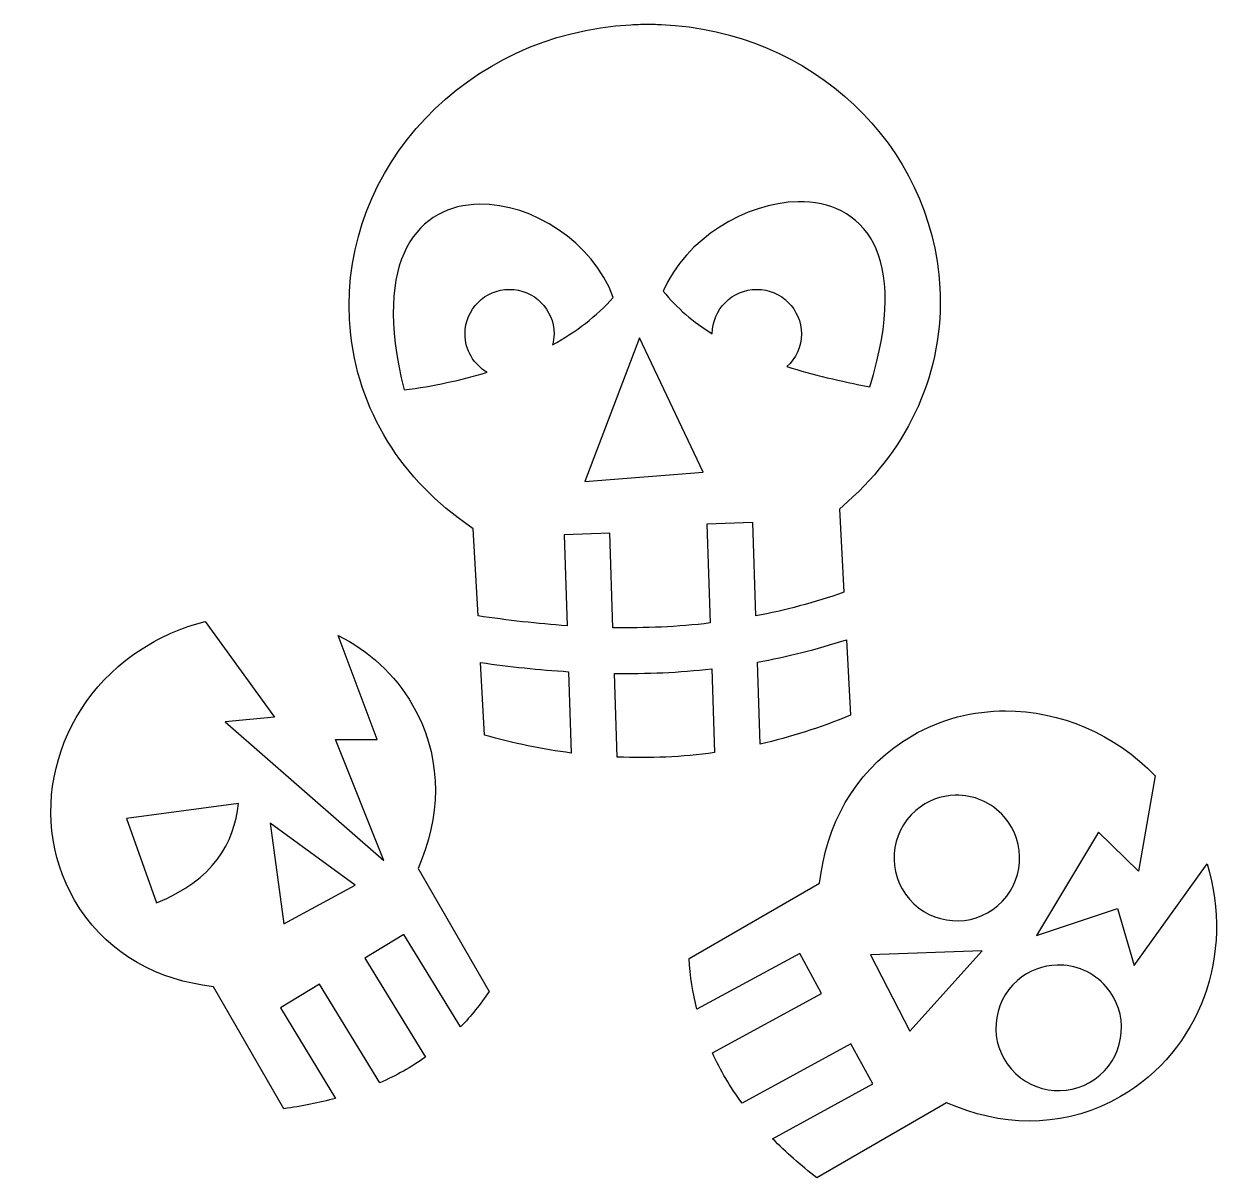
# Model space of a CAD drawing. Header units: centimetres. Extents: x -10.4 to 10.4, y -9.9 to 9.9.
import ezdxf

# ---------------------------------------------------------------- set-up
doc = ezdxf.new("R2010")
doc.units = ezdxf.units.CM
doc.header["$MEASUREMENT"] = 0
doc.layers.add('Layer 1', color=7, linetype='Continuous')

msp = doc.modelspace()

# ---------------------------------------------------------------- linework, layer by layer
at = {"layer": 'Layer 1'}
for points, knots in [([(0.29821, 9.92917), (0.21075, 9.92866), (0.12279, 9.92605), (0.03424, 9.92124), (0.03424, 9.92124), (0.03424, 9.92124), (0.03411, 9.92124), (0.03411, 9.92124), (0.03411, 9.92124), (-2.7973, 9.76817), (-4.95014, 7.46761), (-4.80804, 4.84379), (-4.80804, 4.84379), (-4.72961, 3.39659), (-3.97733, 2.17245), (-2.83099, 1.35072), (-2.83099, 1.35072), (-2.83099, 1.35072), (-2.67737, 1.24066), (-2.67737, 1.24066), (-2.67737, 1.24066), (-2.67737, 1.24066), (-2.59624, -0.2566), (-2.59624, -0.2566), (-2.59624, -0.2566), (-2.08529, -0.33145), (-1.57468, -0.39141), (-1.06259, -0.42654), (-1.06259, -0.42654), (-1.06259, -0.42654), (-1.11446, 1.13899), (-1.11446, 1.13899), (-1.11446, 1.13899), (-1.11446, 1.13899), (-0.32685, 1.16501), (-0.32685, 1.16501), (-0.32685, 1.16501), (-0.32685, 1.16501), (-0.273, -0.46057), (-0.273, -0.46057), (-0.273, -0.46057), (0.28151, -0.46964), (0.83889, -0.44581), (1.40149, -0.37893), (1.40149, -0.37893), (1.40149, -0.37893), (1.34498, 1.32398), (1.34498, 1.32398), (1.34498, 1.32398), (1.34498, 1.32398), (2.13268, 1.35012), (2.13268, 1.35012), (2.13268, 1.35012), (2.13268, 1.35012), (2.18594, -0.25741), (2.18594, -0.25741), (2.18594, -0.25741), (2.68631, -0.16135), (3.19165, -0.02802), (3.7034, 0.14951), (3.7034, 0.14951), (3.7034, 0.14951), (3.62581, 1.58103), (3.62581, 1.58103), (3.62581, 1.58103), (3.62581, 1.58103), (3.76674, 1.70711), (3.76674, 1.70711), (3.76674, 1.70711), (4.81757, 2.64737), (5.43322, 3.94555), (5.35479, 5.39301), (5.35479, 5.39301), (5.22137, 7.85604), (3.15038, 9.81516), (0.55903, 9.92438), (0.55903, 9.92438), (0.47259, 9.92801), (0.38572, 9.92957), (0.29818, 9.92902), (0.29818, 9.92902), (0.29818, 9.92902), (0.29821, 9.92917), (0.29821, 9.92917)], [0, 0, 0, 0, 0.04545455, 0.04545455, 0.04545455, 0.04545455, 0.09090909, 0.09090909, 0.09090909, 0.09090909, 0.13636364, 0.13636364, 0.13636364, 0.13636364, 0.18181818, 0.18181818, 0.18181818, 0.18181818, 0.22727273, 0.22727273, 0.22727273, 0.22727273, 0.27272727, 0.27272727, 0.27272727, 0.27272727, 0.31818182, 0.31818182, 0.31818182, 0.31818182, 0.36363636, 0.36363636, 0.36363636, 0.36363636, 0.40909091, 0.40909091, 0.40909091, 0.40909091, 0.45454545, 0.45454545, 0.45454545, 0.45454545, 0.5, 0.5, 0.5, 0.5, 0.54545455, 0.54545455, 0.54545455, 0.54545455, 0.59090909, 0.59090909, 0.59090909, 0.59090909, 0.63636364, 0.63636364, 0.63636364, 0.63636364, 0.68181818, 0.68181818, 0.68181818, 0.68181818, 0.72727273, 0.72727273, 0.72727273, 0.72727273, 0.77272727, 0.77272727, 0.77272727, 0.77272727, 0.81818182, 0.81818182, 0.81818182, 0.81818182, 0.86363636, 0.86363636, 0.86363636, 0.86363636, 0.90909091, 0.90909091, 0.90909091, 0.90909091, 1, 1, 1, 1]), ([(2.91486, 6.87283), (3.99816, 6.88856), (4.87525, 6.01754), (4.14722, 3.68662), (4.14722, 3.68662), (3.64981, 3.78247), (3.16977, 3.89426), (2.72224, 4.03552), (2.72224, 4.03552), (2.87404, 4.1756), (2.96977, 4.37548), (2.96977, 4.59825), (2.96977, 4.59825), (2.96977, 5.02145), (2.62652, 5.36461), (2.20337, 5.36461), (2.20337, 5.36461), (1.78068, 5.36461), (1.43802, 5.02221), (1.43718, 4.59968), (1.43718, 4.59968), (1.10953, 4.80209), (0.82385, 5.04261), (0.59323, 5.3334), (0.59323, 5.3334), (0.97814, 6.2379), (2.01724, 6.85975), (2.91487, 6.87278), (2.91487, 6.87278), (2.91487, 6.87278), (2.91486, 6.87283), (2.91486, 6.87283)], [0, 0, 0, 0, 0.11111111, 0.11111111, 0.11111111, 0.11111111, 0.22222222, 0.22222222, 0.22222222, 0.22222222, 0.33333333, 0.33333333, 0.33333333, 0.33333333, 0.44444444, 0.44444444, 0.44444444, 0.44444444, 0.55555556, 0.55555556, 0.55555556, 0.55555556, 0.66666667, 0.66666667, 0.66666667, 0.66666667, 0.77777778, 0.77777778, 0.77777778, 0.77777778, 1, 1, 1, 1]), ([(-2.57288, 6.83033), (-1.665, 6.84366), (-0.6135, 6.18233), (-0.26865, 5.22567), (-0.26865, 5.22567), (-0.55624, 4.90233), (-0.90918, 4.63207), (-1.3121, 4.40888), (-1.3121, 4.40888), (-1.29667, 4.46952), (-1.28756, 4.53269), (-1.28756, 4.59821), (-1.28756, 4.59821), (-1.28756, 5.02137), (-1.63072, 5.36453), (-2.05392, 5.36453), (-2.05392, 5.36453), (-2.47712, 5.36453), (-2.8202, 5.02128), (-2.8202, 4.59813), (-2.8202, 4.59813), (-2.8202, 4.31645), (-2.66772, 4.0709), (-2.44124, 3.93778), (-2.44124, 3.93778), (-2.88801, 3.8004), (-3.36733, 3.70008), (-3.86719, 3.63261), (-3.86719, 3.63261), (-4.44573, 5.93321), (-3.60153, 6.81503), (-2.5728, 6.83021), (-2.5728, 6.83021), (-2.5728, 6.83021), (-2.57288, 6.83033), (-2.57288, 6.83033)], [0, 0, 0, 0, 0.1, 0.1, 0.1, 0.1, 0.2, 0.2, 0.2, 0.2, 0.3, 0.3, 0.3, 0.3, 0.4, 0.4, 0.4, 0.4, 0.5, 0.5, 0.5, 0.5, 0.6, 0.6, 0.6, 0.6, 0.7, 0.7, 0.7, 0.7, 0.8, 0.8, 0.8, 0.8, 1, 1, 1, 1]), ([(0.18381, 4.53242), (0.18381, 4.53242), (1.27959, 2.21963), (1.27959, 2.21963), (1.27959, 2.21963), (1.27959, 2.21963), (-0.75485, 2.05863), (-0.75485, 2.05863), (-0.75485, 2.05863), (-0.75485, 2.05863), (0.18381, 4.53237), (0.18381, 4.53237), (0.18381, 4.53237), (0.18381, 4.53237), (0.18381, 4.53242), (0.18381, 4.53242)], [0, 0, 0, 0, 0.2, 0.2, 0.2, 0.2, 0.4, 0.4, 0.4, 0.4, 0.6, 0.6, 0.6, 0.6, 1, 1, 1, 1]), ([(-7.29548, -0.3543), (-7.61414, -0.43218), (-7.92926, -0.55628), (-8.23077, -0.73035), (-8.23077, -0.73035), (-9.85618, -1.66871), (-10.40845, -3.64858), (-9.54148, -5.15019), (-9.54148, -5.15019), (-9.06435, -5.97668), (-8.26126, -6.47068), (-7.33947, -6.61279), (-7.33947, -6.61279), (-7.33947, -6.61279), (-7.15275, -6.64163), (-7.15275, -6.64163), (-7.15275, -6.64163), (-7.15275, -6.64163), (-5.94067, -8.74105), (-5.94067, -8.74105), (-5.94067, -8.74105), (-5.62732, -8.69846), (-5.3302, -8.63909), (-5.04882, -8.56247), (-5.04882, -8.56247), (-5.04882, -8.56247), (-5.99676, -7.00394), (-5.99676, -7.00394), (-5.99676, -7.00394), (-5.99676, -7.00394), (-5.32351, -6.59432), (-5.32351, -6.59432), (-5.32351, -6.59432), (-5.32351, -6.59432), (-4.28871, -8.2958), (-4.28871, -8.2958), (-4.28871, -8.2958), (-4.00631, -8.17149), (-3.74382, -8.02407), (-3.50089, -7.85232), (-3.50089, -7.85232), (-3.50089, -7.85232), (-4.54337, -6.15051), (-4.54337, -6.15051), (-4.54337, -6.15051), (-4.54337, -6.15051), (-3.87134, -5.73895), (-3.87134, -5.73895), (-3.87134, -5.73895), (-3.87134, -5.73895), (-2.89557, -7.33197), (-2.89557, -7.33197), (-2.89557, -7.33197), (-2.71783, -7.14711), (-2.55409, -6.94373), (-2.40452, -6.72079), (-2.40452, -6.72079), (-2.40452, -6.72079), (-3.62579, -4.60535), (-3.62579, -4.60535), (-3.62579, -4.60535), (-3.62579, -4.60535), (-3.55735, -4.42926), (-3.55735, -4.42926), (-3.55735, -4.42926), (-3.2195, -3.55988), (-3.24581, -2.61743), (-3.72294, -1.79098), (-3.72294, -1.79098), (-4.02874, -1.26135), (-4.47859, -0.85654), (-5.00413, -0.59573), (-5.00413, -0.59573), (-5.00413, -0.59573), (-4.33395, -2.38281), (-4.33395, -2.38281), (-4.33395, -2.38281), (-4.33395, -2.38281), (-5.04953, -2.38279), (-5.04953, -2.38279), (-5.04953, -2.38279), (-5.04953, -2.38279), (-4.21954, -4.46568), (-4.21954, -4.46568), (-4.21954, -4.46568), (-4.21954, -4.46568), (-6.94971, -2.08024), (-6.94971, -2.08024), (-6.94971, -2.08024), (-6.94971, -2.08024), (-6.10142, -2.00075), (-6.10142, -2.00075), (-6.10142, -2.00075), (-6.10142, -2.00075), (-7.29549, -0.35439), (-7.29549, -0.35439), (-7.29549, -0.35439), (-7.29549, -0.35439), (-7.29548, -0.3543), (-7.29548, -0.3543)], [0, 0, 0, 0, 0.03846154, 0.03846154, 0.03846154, 0.03846154, 0.07692308, 0.07692308, 0.07692308, 0.07692308, 0.11538462, 0.11538462, 0.11538462, 0.11538462, 0.15384615, 0.15384615, 0.15384615, 0.15384615, 0.19230769, 0.19230769, 0.19230769, 0.19230769, 0.23076923, 0.23076923, 0.23076923, 0.23076923, 0.26923077, 0.26923077, 0.26923077, 0.26923077, 0.30769231, 0.30769231, 0.30769231, 0.30769231, 0.34615385, 0.34615385, 0.34615385, 0.34615385, 0.38461538, 0.38461538, 0.38461538, 0.38461538, 0.42307692, 0.42307692, 0.42307692, 0.42307692, 0.46153846, 0.46153846, 0.46153846, 0.46153846, 0.5, 0.5, 0.5, 0.5, 0.53846154, 0.53846154, 0.53846154, 0.53846154, 0.57692308, 0.57692308, 0.57692308, 0.57692308, 0.61538462, 0.61538462, 0.61538462, 0.61538462, 0.65384615, 0.65384615, 0.65384615, 0.65384615, 0.69230769, 0.69230769, 0.69230769, 0.69230769, 0.73076923, 0.73076923, 0.73076923, 0.73076923, 0.76923077, 0.76923077, 0.76923077, 0.76923077, 0.80769231, 0.80769231, 0.80769231, 0.80769231, 0.84615385, 0.84615385, 0.84615385, 0.84615385, 0.88461538, 0.88461538, 0.88461538, 0.88461538, 0.92307692, 0.92307692, 0.92307692, 0.92307692, 1, 1, 1, 1]), ([(3.74768, -0.66676), (3.23019, -0.83493), (2.71853, -0.96185), (2.21234, -1.05315), (2.21234, -1.05315), (2.21234, -1.05315), (2.25915, -2.46451), (2.25915, -2.46451), (2.25915, -2.46451), (2.77782, -2.34568), (3.2972, -2.18072), (3.81818, -1.96777), (3.81818, -1.96777), (3.81818, -1.96777), (3.74768, -0.66672), (3.74768, -0.66672), (3.74768, -0.66672), (3.74768, -0.66672), (3.74768, -0.66676), (3.74768, -0.66676)], [0, 0, 0, 0, 0.16666667, 0.16666667, 0.16666667, 0.16666667, 0.33333333, 0.33333333, 0.33333333, 0.33333333, 0.5, 0.5, 0.5, 0.5, 0.66666667, 0.66666667, 0.66666667, 0.66666667, 1, 1, 1, 1]), ([(-2.55272, -1.05964), (-2.55272, -1.05964), (-2.48512, -2.3079), (-2.48512, -2.3079), (-2.48512, -2.3079), (-1.98543, -2.44992), (-1.4873, -2.55332), (-0.99005, -2.618), (-0.99005, -2.618), (-0.99005, -2.618), (-1.03635, -1.21705), (-1.03635, -1.21705), (-1.03635, -1.21705), (-1.54658, -1.18475), (-2.05188, -1.12964), (-2.55271, -1.05959), (-2.55271, -1.05959), (-2.55271, -1.05959), (-2.55272, -1.05964), (-2.55272, -1.05964)], [0, 0, 0, 0, 0.16666667, 0.16666667, 0.16666667, 0.16666667, 0.33333333, 0.33333333, 0.33333333, 0.33333333, 0.5, 0.5, 0.5, 0.5, 0.66666667, 0.66666667, 0.66666667, 0.66666667, 1, 1, 1, 1]), ([(1.4276, -1.16772), (0.86297, -1.23148), (0.30509, -1.25501), (-0.24689, -1.24771), (-0.24689, -1.24771), (-0.24689, -1.24771), (-0.19924, -2.68741), (-0.19924, -2.68741), (-0.19924, -2.68741), (0.35923, -2.71271), (0.91711, -2.68741), (1.47538, -2.60919), (1.47538, -2.60919), (1.47538, -2.60919), (1.4276, -1.16772), (1.4276, -1.16772)], [0, 0, 0, 0, 0.2, 0.2, 0.2, 0.2, 0.4, 0.4, 0.4, 0.4, 0.6, 0.6, 0.6, 0.6, 1, 1, 1, 1]), ([(6.48248, -1.8909), (5.9289, -1.89187), (5.3765, -2.03048), (4.87609, -2.31933), (4.87609, -2.31933), (3.9928, -2.82935), (3.46464, -3.6881), (3.31292, -4.6723), (3.31292, -4.6723), (3.31292, -4.6723), (3.28416, -4.85898), (3.28416, -4.85898), (3.28416, -4.85898), (3.28416, -4.85898), (1.03703, -6.1564), (1.03703, -6.1564), (1.03703, -6.1564), (1.05643, -6.45811), (1.10239, -6.74802), (1.17344, -7.02725), (1.17344, -7.02725), (1.17344, -7.02725), (2.9418, -6.06666), (2.9418, -6.06666), (2.9418, -6.06666), (2.9418, -6.06666), (3.31802, -6.75906), (3.31802, -6.75906), (3.31802, -6.75906), (3.31802, -6.75906), (1.43809, -7.78028), (1.43809, -7.78028), (1.43809, -7.78028), (1.5753, -8.08187), (1.74634, -8.37029), (1.95085, -8.64683), (1.95085, -8.64683), (1.95085, -8.64683), (3.82226, -7.6227), (3.82226, -7.6227), (3.82226, -7.6227), (3.82226, -7.6227), (4.20051, -8.31409), (4.20051, -8.31409), (4.20051, -8.31409), (4.20051, -8.31409), (2.47526, -9.2584), (2.47526, -9.2584), (2.47526, -9.2584), (2.70314, -9.49041), (2.95694, -9.71411), (3.23707, -9.93014), (3.23707, -9.93014), (3.23707, -9.93014), (5.46818, -8.64191), (5.46818, -8.64191), (5.46818, -8.64191), (5.46818, -8.64191), (5.64436, -8.71039), (5.64436, -8.71039), (5.64436, -8.71039), (6.57248, -9.07105), (7.58029, -9.0431), (8.46371, -8.53307), (8.46371, -8.53307), (9.83324, -7.74234), (10.43139, -6.07695), (9.95443, -4.52732), (9.95443, -4.52732), (9.95443, -4.52732), (8.7001, -6.27628), (8.7001, -6.27628), (8.7001, -6.27628), (8.7001, -6.27628), (8.41336, -5.29208), (8.41336, -5.29208), (8.41336, -5.29208), (8.41336, -5.29208), (7.01604, -5.7588), (7.01604, -5.7588), (7.01604, -5.7588), (7.01604, -5.7588), (8.08626, -3.97805), (8.08626, -3.97805), (8.08626, -3.97805), (8.08626, -3.97805), (8.77136, -4.64928), (8.77136, -4.64928), (8.77136, -4.64928), (8.77136, -4.64928), (9.06358, -3.01274), (9.06358, -3.01274), (9.06358, -3.01274), (8.36545, -2.2842), (7.4224, -1.88917), (6.48248, -1.8909)], [0, 0, 0, 0, 0.04, 0.04, 0.04, 0.04, 0.08, 0.08, 0.08, 0.08, 0.12, 0.12, 0.12, 0.12, 0.16, 0.16, 0.16, 0.16, 0.2, 0.2, 0.2, 0.2, 0.24, 0.24, 0.24, 0.24, 0.28, 0.28, 0.28, 0.28, 0.32, 0.32, 0.32, 0.32, 0.36, 0.36, 0.36, 0.36, 0.4, 0.4, 0.4, 0.4, 0.44, 0.44, 0.44, 0.44, 0.48, 0.48, 0.48, 0.48, 0.52, 0.52, 0.52, 0.52, 0.56, 0.56, 0.56, 0.56, 0.6, 0.6, 0.6, 0.6, 0.64, 0.64, 0.64, 0.64, 0.68, 0.68, 0.68, 0.68, 0.72, 0.72, 0.72, 0.72, 0.76, 0.76, 0.76, 0.76, 0.8, 0.8, 0.8, 0.8, 0.84, 0.84, 0.84, 0.84, 0.88, 0.88, 0.88, 0.88, 0.92, 0.92, 0.92, 0.92, 1, 1, 1, 1]), ([(-6.71976, -3.48649), (-6.7906, -4.16379), (-7.14439, -4.80002), (-8.13281, -5.198), (-8.13281, -5.198), (-8.13281, -5.198), (-8.65034, -3.74519), (-8.65034, -3.74519), (-8.65034, -3.74519), (-8.65034, -3.74519), (-6.71976, -3.48653), (-6.71976, -3.48653), (-6.71976, -3.48653), (-6.71976, -3.48653), (-6.71976, -3.48649), (-6.71976, -3.48649)], [0, 0, 0, 0, 0.2, 0.2, 0.2, 0.2, 0.4, 0.4, 0.4, 0.4, 0.6, 0.6, 0.6, 0.6, 1, 1, 1, 1]), ([(5.62027, -3.34367), (5.93176, -3.33625), (6.2441, -3.46279), (6.46405, -3.71677), (6.46405, -3.71677), (6.85503, -4.16822), (6.80591, -4.85109), (6.3545, -5.24199), (6.3545, -5.24199), (5.90313, -5.63297), (5.22031, -5.58397), (4.82928, -5.13252), (4.82928, -5.13252), (4.4383, -4.68103), (4.48738, -3.9982), (4.93875, -3.6073), (4.93875, -3.6073), (5.13626, -3.43627), (5.37806, -3.34944), (5.62031, -3.34367), (5.62031, -3.34367), (5.62031, -3.34367), (5.62027, -3.34367), (5.62027, -3.34367)], [0, 0, 0, 0, 0.14285714, 0.14285714, 0.14285714, 0.14285714, 0.28571429, 0.28571429, 0.28571429, 0.28571429, 0.42857143, 0.42857143, 0.42857143, 0.42857143, 0.57142857, 0.57142857, 0.57142857, 0.57142857, 0.71428571, 0.71428571, 0.71428571, 0.71428571, 1, 1, 1, 1]), ([(-6.17706, -3.82291), (-6.17706, -3.82291), (-4.71299, -4.89271), (-4.71299, -4.89271), (-4.71299, -4.89271), (-4.71299, -4.89271), (-5.93991, -5.56065), (-5.93991, -5.56065), (-5.93991, -5.56065), (-5.93991, -5.56065), (-6.1771, -3.82291), (-6.1771, -3.82291), (-6.1771, -3.82291), (-6.1771, -3.82291), (-6.17706, -3.82291), (-6.17706, -3.82291)], [0, 0, 0, 0, 0.2, 0.2, 0.2, 0.2, 0.4, 0.4, 0.4, 0.4, 0.6, 0.6, 0.6, 0.6, 1, 1, 1, 1]), ([(6.08214, -6.02197), (6.08214, -6.02197), (4.84008, -7.40719), (4.84008, -7.40719), (4.84008, -7.40719), (4.84008, -7.40719), (4.15974, -6.09058), (4.15974, -6.09058), (4.15974, -6.09058), (4.15974, -6.09058), (6.08218, -6.02201), (6.08218, -6.02201), (6.08218, -6.02201), (6.08218, -6.02201), (6.08214, -6.02197), (6.08214, -6.02197)], [0, 0, 0, 0, 0.2, 0.2, 0.2, 0.2, 0.4, 0.4, 0.4, 0.4, 0.6, 0.6, 0.6, 0.6, 1, 1, 1, 1]), ([(7.37324, -6.26751), (7.68473, -6.26009), (7.99699, -6.38672), (8.21689, -6.6407), (8.21689, -6.6407), (8.60796, -7.09215), (8.55887, -7.77502), (8.10751, -8.16592), (8.10751, -8.16592), (7.6561, -8.55682), (6.97328, -8.50782), (6.58229, -8.05637), (6.58229, -8.05637), (6.19127, -7.60488), (6.24031, -6.92205), (6.69172, -6.53115), (6.69172, -6.53115), (6.88928, -6.36012), (7.13103, -6.27329), (7.37332, -6.26752), (7.37332, -6.26752), (7.37332, -6.26752), (7.37324, -6.26751), (7.37324, -6.26751)], [0, 0, 0, 0, 0.14285714, 0.14285714, 0.14285714, 0.14285714, 0.28571429, 0.28571429, 0.28571429, 0.28571429, 0.42857143, 0.42857143, 0.42857143, 0.42857143, 0.57142857, 0.57142857, 0.57142857, 0.57142857, 0.71428571, 0.71428571, 0.71428571, 0.71428571, 1, 1, 1, 1])]:
    msp.add_open_spline(points, degree=3, knots=knots, dxfattribs=at)

doc.saveas('drawing.dxf')
